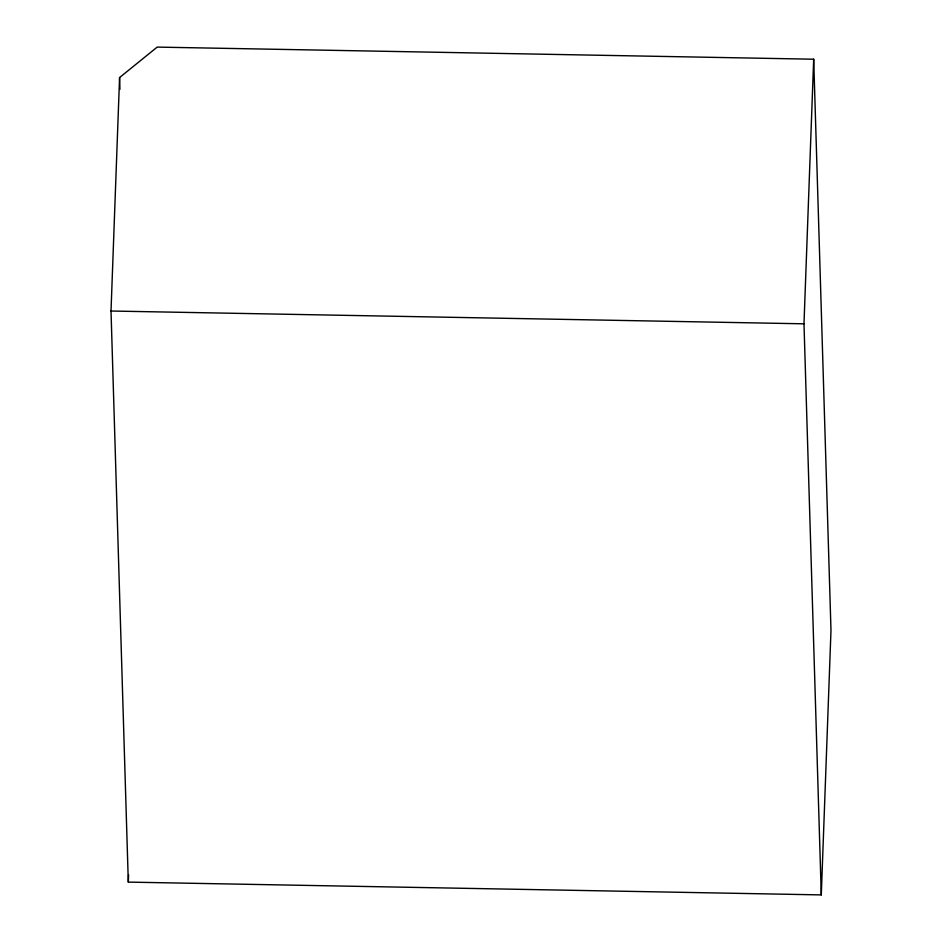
<?xml version="1.0" encoding="UTF-8"?>
<svg xmlns="http://www.w3.org/2000/svg" width="942" height="942" viewBox="0 0 942 942"><rect width="100%" height="100%" fill="white"/><g stroke="black" fill="none" stroke-linecap="round" stroke-linejoin="round"><path stroke-width="1.41" d="M111.015 311.025L119.575 77.55L157.196 47.1L813.688 59.216L830.985 630.304L821.283 894.9L128.312 882.112L111.015 311.025L803.985 323.812L821.283 894.9M128.312 882.112L128.583 874.765M803.985 323.812L813.688 59.216M119.575 77.55L119.94 89.302"/></g></svg>
